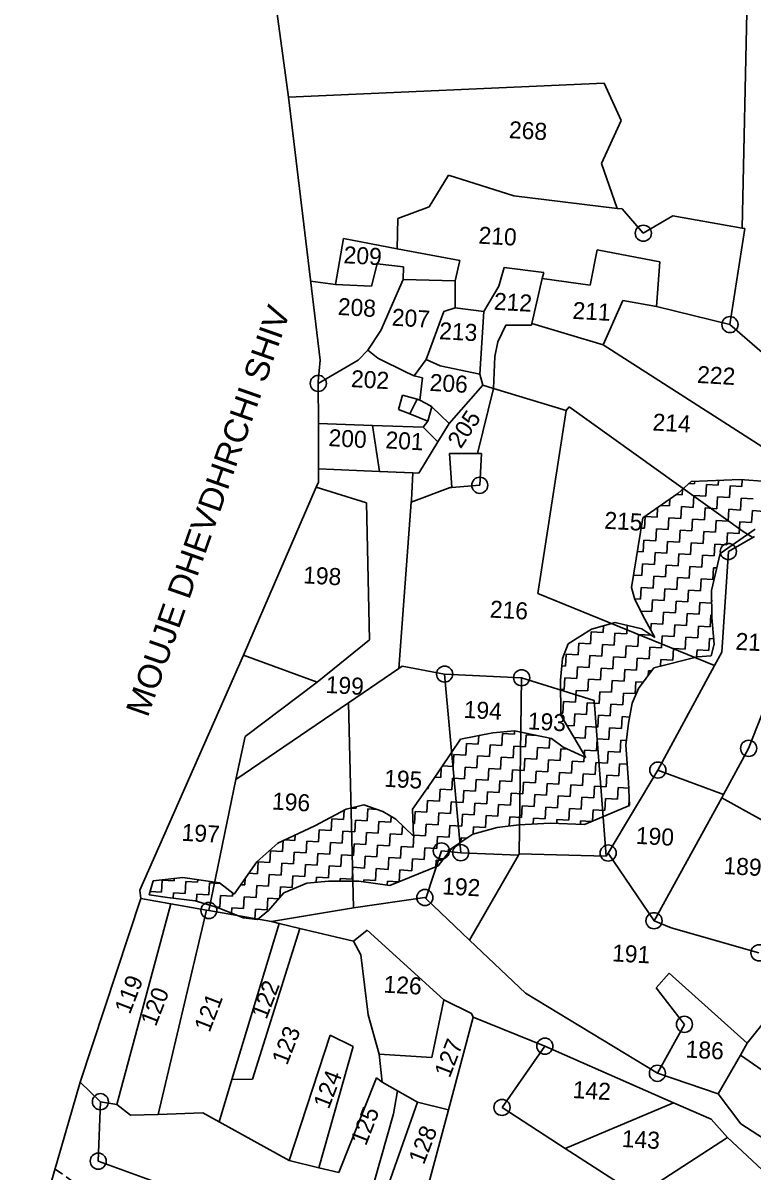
# Model space of a CAD drawing. Header units: metres. Extents: x 291643 to 293224, y 1990052 to 1993088.
# Drawn here: x 291771 to 292182, y 1990580 to 1991226 of the extents above; entities that cross this region are included whole.
import ezdxf
from ezdxf.enums import TextEntityAlignment as Align

# ---------------------------------------------------------------- set-up
doc = ezdxf.new("R2010")
doc.units = ezdxf.units.M
doc.header["$MEASUREMENT"] = 0
doc.linetypes.add('DASHED', pattern=[0.75, 0.5, -0.25])
for name, color, linetype in [('LINE_CARTTRACK', 2, 'DASHED'), ('OFF', 1, 'Continuous'), ('POLY_HATCH', 12, 'Continuous'), ('POLY_PARCEL', 6, 'Continuous'), ('POLY_ROAD', 30, 'Continuous'), ('TEXT_MAPOUT', 7, 'Continuous'), ('TEXT_PARCEL', 7, 'Continuous'), ('V_BOUND_LINE', 7, 'Continuous')]:
    doc.layers.add(name, color=color, linetype=linetype)
doc.styles.get("Standard").update_dxf_attribs({"font": 'arial.ttf'})
doc.styles.add('TEXT_MAP', font='')
doc.styles.get('TEXT_MAP').set_extended_font_data('Kruti Dev 050')

msp = doc.modelspace()

# ---------------------------------------------------------------- linework, layer by layer
for centre in [(292119.86, 1991107.95), (292168.57, 1991056.53), (291937.07, 1991023.45), (292027.88, 1990966.1), (292167.67, 1990928.81), (292008.12, 1990859.84), (292051.43, 1990857.78), (292179.09, 1990818.05), (292128.02, 1990805.83), (292006.28, 1990760.32), (292017.17, 1990759.33), (292100.07, 1990759.13), (291997.01, 1990734.09), (291875.56, 1990726.8), (292125.87, 1990721.04), (292184.89, 1990702.99), (292142.97, 1990662.72), (292064.5, 1990650.45), (292127.77, 1990635.18), (291814.54, 1990619.18), (292040.39, 1990615.96), (291813.32, 1990585.74)]:
    msp.add_circle(centre, 4.53)
at = {"layer": 'LINE_CARTTRACK', "ltscale": 10}
msp.add_line((291860.24, 1990530.32), (291789.08, 1990581.33), dxfattribs=at)
at = {"layer": 'OFF'}
msp.add_line((291946.73, 1991079.06), (291932.74, 1991080.9), dxfattribs=at)
at = {"layer": 'POLY_HATCH'}
for p, q in [((292139.26, 1990961.51), (292146.84, 1990968.28)), ((292146.84, 1990968.28), (292174.35, 1990969.42)), ((292174.35, 1990969.42), (292189.12, 1990968.14)), ((292119.59, 1990947.79), (292139.26, 1990961.51)), ((292113.16, 1990908.67), (292119.59, 1990947.79)), ((292182.74, 1990941.48), (292163.07, 1990927.75)), ((292163.07, 1990927.75), (292158.29, 1990906.89)), ((292115.02, 1990901.82), (292113.16, 1990908.67)), ((292158.29, 1990906.89), (292158.33, 1990891.6)), ((292120.69, 1990890.7), (292115.02, 1990901.82)), ((292090.69, 1990885.2), (292103.95, 1990888.95)), ((292103.95, 1990888.95), (292119.05, 1990885.4)), ((292119.05, 1990885.4), (292126.42, 1990880.49)), ((292126.42, 1990880.49), (292120.69, 1990890.7)), ((292158.33, 1990891.6), (292159.73, 1990876.68)), ((292077.63, 1990876.95), (292090.69, 1990885.2)), ((292074.46, 1990868.59), (292077.63, 1990876.95)), ((292159.73, 1990876.68), (292158.01, 1990870.03)), ((292073.32, 1990856.51), (292074.46, 1990868.59)), ((292150.34, 1990869.57), (292125.69, 1990863.32)), ((292158.01, 1990870.03), (292150.34, 1990869.57)), ((292125.69, 1990863.32), (292117.16, 1990851.75)), ((292073.56, 1990836.71), (292073.32, 1990856.51)), ((292117.16, 1990851.75), (292113.54, 1990843.41)), ((292113.54, 1990843.41), (292111.56, 1990832.28)), ((292087.51, 1990812.99), (292073.56, 1990836.71)), ((292035.2, 1990826.74), (292047.41, 1990827.85)), ((292047.41, 1990827.85), (292068.31, 1990823.52)), ((292111.56, 1990832.28), (292109.96, 1990819.78)), ((292000.79, 1990799.01), (292017.01, 1990823.27)), ((292017.01, 1990823.27), (292035.2, 1990826.74)), ((292068.31, 1990823.52), (292074.79, 1990818.66)), ((292074.79, 1990818.66), (292087.51, 1990812.99)), ((292109.96, 1990819.78), (292111.48, 1990799.01)), ((291990.04, 1990783.88), (292000.79, 1990799.01)), ((292111.48, 1990799.01), (292112.09, 1990785.94)), ((291935.07, 1990774.39), (291952.69, 1990783.74)), ((291952.69, 1990783.74), (291962.74, 1990786.32)), ((291962.74, 1990786.32), (291973.32, 1990782.57)), ((291973.32, 1990782.57), (291980.72, 1990778.11)), ((291990.53, 1990768.56), (291990.04, 1990783.88)), ((292112.09, 1990785.94), (292086.75, 1990775.23)), ((291980.72, 1990778.11), (291990.53, 1990768.56)), ((292067.44, 1990775.87), (292049.84, 1990775.06)), ((292086.75, 1990775.23), (292067.44, 1990775.87)), ((291914.28, 1990764.77), (291935.07, 1990774.39)), ((292023.9, 1990769.79), (292012.21, 1990761.9)), ((292037.61, 1990773.51), (292023.9, 1990769.79)), ((292049.84, 1990775.06), (292037.61, 1990773.51)), ((291902.44, 1990754.2), (291914.28, 1990764.77)), ((292012.21, 1990761.9), (292004.45, 1990752)), ((291889.71, 1990736.03), (291902.44, 1990754.2)), ((292004.45, 1990752), (291977.28, 1990740.94)), ((291842.01, 1990735.54), (291844.25, 1990743.55)), ((291844.25, 1990743.55), (291860.99, 1990745.3)), ((291860.99, 1990745.3), (291881.52, 1990742.34)), ((291942.78, 1990743.34), (291930.57, 1990742.23)), ((291959.87, 1990743.28), (291942.78, 1990743.34)), ((291977.28, 1990740.94), (291959.87, 1990743.28)), ((291881.52, 1990742.34), (291889.71, 1990736.03)), ((291917.66, 1990736.67), (291909, 1990726.81)), ((291930.57, 1990742.23), (291917.66, 1990736.67)), ((291852.28, 1990734.06), (291842.01, 1990735.54)), ((291867.92, 1990732.28), (291852.28, 1990734.06)), ((291880.3, 1990728.43), (291867.92, 1990732.28)), ((291894.82, 1990722.67), (291880.3, 1990728.43)), ((291909, 1990726.81), (291902.87, 1990721.76)), ((291902.87, 1990721.76), (291894.82, 1990722.67))]:
    msp.add_line(p, q, dxfattribs=at)
at = {"layer": 'POLY_HATCH', "linetype": 'Continuous'}
for p, q in [((292141.65, 1990960.72), (292141.82, 1990963.8)), ((292145.59, 1990967.16), (292148.67, 1990966.99)), ((292148.67, 1990966.99), (292148.75, 1990968.36)), ((292154.94, 1990959.97), (292155.32, 1990966.62)), ((292155.32, 1990966.62), (292161.97, 1990966.24)), ((292161.97, 1990966.24), (292162.12, 1990968.92)), ((292168.24, 1990959.22), (292168.61, 1990965.86)), ((292168.61, 1990965.86), (292175.26, 1990965.49)), ((292175.26, 1990965.49), (292175.48, 1990969.33)), ((292134.62, 1990954.45), (292134.85, 1990958.44)), ((292138.38, 1990960.9), (292141.65, 1990960.72)), ((292147.92, 1990953.69), (292148.29, 1990960.34)), ((292148.29, 1990960.34), (292154.94, 1990959.97)), ((292161.22, 1990952.94), (292161.59, 1990959.59)), ((292161.59, 1990959.59), (292168.24, 1990959.22)), ((292174.51, 1990952.19), (292174.89, 1990958.84)), ((292174.89, 1990958.84), (292181.54, 1990958.47)), ((292127.6, 1990948.17), (292127.91, 1990953.59)), ((292129.54, 1990954.73), (292134.62, 1990954.45)), ((292140.9, 1990947.42), (292141.27, 1990954.07)), ((292141.27, 1990954.07), (292147.92, 1990953.69)), ((292154.19, 1990946.67), (292154.57, 1990953.32)), ((292154.57, 1990953.32), (292161.22, 1990952.94)), ((292167.49, 1990945.92), (292167.86, 1990952.57)), ((292167.86, 1990952.57), (292174.51, 1990952.19)), ((292180.78, 1990945.17), (292181.16, 1990951.82)), ((292181.16, 1990951.82), (292187.81, 1990951.44)), ((292120.58, 1990941.9), (292120.95, 1990948.55)), ((292120.95, 1990948.55), (292127.6, 1990948.17)), ((292133.87, 1990941.15), (292134.25, 1990947.8)), ((292134.25, 1990947.8), (292140.9, 1990947.42)), ((292147.17, 1990940.4), (292147.54, 1990947.05)), ((292147.54, 1990947.05), (292154.19, 1990946.67)), ((292160.46, 1990939.65), (292160.84, 1990946.3)), ((292160.84, 1990946.3), (292167.49, 1990945.92)), ((292173.76, 1990938.9), (292174.14, 1990945.54)), ((292174.14, 1990945.54), (292180.78, 1990945.17)), ((292118.64, 1990942.01), (292120.58, 1990941.9)), ((292126.85, 1990934.88), (292127.22, 1990941.52)), ((292127.22, 1990941.52), (292133.87, 1990941.15)), ((292140.14, 1990934.13), (292140.52, 1990940.77)), ((292140.52, 1990940.77), (292147.17, 1990940.4)), ((292153.44, 1990933.37), (292153.82, 1990940.02)), ((292153.82, 1990940.02), (292160.46, 1990939.65)), ((292166.74, 1990932.62), (292167.11, 1990939.27)), ((292167.11, 1990939.27), (292173.76, 1990938.9)), ((292119.82, 1990928.6), (292120.2, 1990935.25)), ((292120.2, 1990935.25), (292126.85, 1990934.88)), ((292133.12, 1990927.85), (292133.5, 1990934.5)), ((292133.5, 1990934.5), (292140.14, 1990934.13)), ((292146.42, 1990927.1), (292146.79, 1990933.75)), ((292146.79, 1990933.75), (292153.44, 1990933.37)), ((292159.71, 1990926.35), (292160.09, 1990933)), ((292160.09, 1990933), (292166.74, 1990932.62)), ((292116.47, 1990928.79), (292119.82, 1990928.6)), ((292126.1, 1990921.58), (292126.47, 1990928.23)), ((292126.47, 1990928.23), (292133.12, 1990927.85)), ((292139.39, 1990920.83), (292139.77, 1990927.48)), ((292139.77, 1990927.48), (292146.42, 1990927.1)), ((292152.69, 1990920.08), (292153.07, 1990926.73)), ((292153.07, 1990926.73), (292159.71, 1990926.35)), ((292119.07, 1990915.31), (292119.45, 1990921.96)), ((292119.45, 1990921.96), (292126.1, 1990921.58)), ((292132.37, 1990914.56), (292132.75, 1990921.2)), ((292132.75, 1990921.2), (292139.39, 1990920.83)), ((292145.67, 1990913.81), (292146.04, 1990920.45)), ((292146.04, 1990920.45), (292152.69, 1990920.08)), ((292158.96, 1990913.05), (292159.34, 1990919.7)), ((292159.34, 1990919.7), (292161.2, 1990919.6)), ((292114.3, 1990915.58), (292119.07, 1990915.31)), ((292125.35, 1990908.28), (292125.72, 1990914.93)), ((292125.72, 1990914.93), (292132.37, 1990914.56)), ((292138.64, 1990907.53), (292139.02, 1990914.18)), ((292139.02, 1990914.18), (292145.67, 1990913.81)), ((292151.94, 1990906.78), (292152.31, 1990913.43)), ((292152.31, 1990913.43), (292158.96, 1990913.05)), ((292118.32, 1990902.01), (292118.7, 1990908.66)), ((292118.7, 1990908.66), (292125.35, 1990908.28)), ((292131.62, 1990901.26), (292131.99, 1990907.91)), ((292131.99, 1990907.91), (292138.64, 1990907.53)), ((292144.92, 1990900.51), (292145.29, 1990907.16)), ((292145.29, 1990907.16), (292151.94, 1990906.78)), ((292114.92, 1990902.2), (292118.32, 1990902.01)), ((292124.6, 1990894.99), (292124.97, 1990901.64)), ((292124.97, 1990901.64), (292131.62, 1990901.26)), ((292137.89, 1990894.24), (292138.27, 1990900.88)), ((292138.27, 1990900.88), (292144.92, 1990900.51)), ((292151.19, 1990893.49), (292151.56, 1990900.13)), ((292151.56, 1990900.13), (292158.21, 1990899.76)), ((292158.21, 1990899.76), (292158.3, 1990901.4)), ((292118.33, 1990895.34), (292124.6, 1990894.99)), ((292130.87, 1990887.96), (292131.24, 1990894.61)), ((292131.24, 1990894.61), (292137.89, 1990894.24)), ((292144.16, 1990887.21), (292144.54, 1990893.86)), ((292144.54, 1990893.86), (292151.19, 1990893.49)), ((292157.46, 1990886.46), (292157.84, 1990893.11)), ((292157.84, 1990893.11), (292158.32, 1990893.08)), ((292097.25, 1990883.19), (292097.47, 1990887.12)), ((292110.55, 1990882.44), (292110.82, 1990887.34)), ((292124.02, 1990884.77), (292124.22, 1990888.34)), ((292124.22, 1990888.34), (292130.87, 1990887.96)), ((292137.14, 1990880.94), (292137.52, 1990887.59)), ((292137.52, 1990887.59), (292144.16, 1990887.21)), ((292150.44, 1990880.19), (292150.81, 1990886.84)), ((292150.81, 1990886.84), (292157.46, 1990886.46)), ((292090.23, 1990876.92), (292090.6, 1990883.57)), ((292090.6, 1990883.57), (292097.25, 1990883.19)), ((292103.53, 1990876.17), (292103.9, 1990882.82)), ((292103.9, 1990882.82), (292110.55, 1990882.44)), ((292116.82, 1990875.42), (292117.2, 1990882.07)), ((292117.2, 1990882.07), (292123.84, 1990881.69)), ((292123.84, 1990881.69), (292123.87, 1990882.18)), ((292130.12, 1990874.67), (292130.49, 1990881.32)), ((292130.49, 1990881.32), (292137.14, 1990880.94)), ((292143.41, 1990873.92), (292143.79, 1990880.56)), ((292143.79, 1990880.56), (292150.44, 1990880.19)), ((292156.71, 1990873.17), (292157.09, 1990879.81)), ((292157.09, 1990879.81), (292159.45, 1990879.68)), ((292083.21, 1990870.65), (292083.58, 1990877.3)), ((292083.58, 1990877.3), (292090.23, 1990876.92)), ((292096.5, 1990869.9), (292096.88, 1990876.54)), ((292096.88, 1990876.54), (292103.53, 1990876.17)), ((292109.8, 1990869.15), (292110.17, 1990875.79)), ((292110.17, 1990875.79), (292116.82, 1990875.42)), ((292123.09, 1990868.39), (292123.47, 1990875.04)), ((292123.47, 1990875.04), (292130.12, 1990874.67)), ((292136.39, 1990867.64), (292136.77, 1990874.29)), ((292136.77, 1990874.29), (292143.41, 1990873.92)), ((292149.83, 1990869.44), (292150.06, 1990873.54)), ((292150.06, 1990873.54), (292156.71, 1990873.17)), ((292076.18, 1990864.37), (292076.56, 1990871.02)), ((292076.56, 1990871.02), (292083.21, 1990870.65)), ((292089.48, 1990863.62), (292089.85, 1990870.27)), ((292089.85, 1990870.27), (292096.5, 1990869.9)), ((292102.77, 1990862.87), (292103.15, 1990869.52)), ((292103.15, 1990869.52), (292109.8, 1990869.15)), ((292116.07, 1990862.12), (292116.45, 1990868.77)), ((292116.45, 1990868.77), (292123.09, 1990868.39)), ((292129.53, 1990864.29), (292129.74, 1990868.02)), ((292129.74, 1990868.02), (292136.39, 1990867.64)), ((292074.07, 1990864.49), (292076.18, 1990864.37)), ((292082.45, 1990857.35), (292082.83, 1990864)), ((292082.83, 1990864), (292089.48, 1990863.62)), ((292095.75, 1990856.6), (292096.13, 1990863.25)), ((292096.13, 1990863.25), (292102.77, 1990862.87)), ((292109.05, 1990855.85), (292109.42, 1990862.5)), ((292109.42, 1990862.5), (292116.07, 1990862.12)), ((292122.57, 1990859.08), (292122.72, 1990861.75)), ((292122.72, 1990861.75), (292124.46, 1990861.65)), ((292075.43, 1990851.08), (292075.81, 1990857.73)), ((292075.81, 1990857.73), (292082.45, 1990857.35)), ((292088.73, 1990850.33), (292089.1, 1990856.98)), ((292089.1, 1990856.98), (292095.75, 1990856.6)), ((292102.02, 1990849.58), (292102.4, 1990856.22)), ((292102.4, 1990856.22), (292109.05, 1990855.85)), ((292115.32, 1990848.83), (292115.7, 1990855.47)), ((292115.7, 1990855.47), (292119.74, 1990855.25)), ((292073.39, 1990851.19), (292075.43, 1990851.08)), ((292081.7, 1990844.05), (292082.08, 1990850.7)), ((292082.08, 1990850.7), (292088.73, 1990850.33)), ((292095, 1990843.3), (292095.38, 1990849.95)), ((292095.38, 1990849.95), (292102.02, 1990849.58)), ((292108.3, 1990842.55), (292108.67, 1990849.2)), ((292108.67, 1990849.2), (292115.32, 1990848.83)), ((292074.68, 1990837.78), (292075.06, 1990844.43)), ((292075.06, 1990844.43), (292081.7, 1990844.05)), ((292087.98, 1990837.03), (292088.35, 1990843.68)), ((292088.35, 1990843.68), (292095, 1990843.3)), ((292101.27, 1990836.28), (292101.65, 1990842.93)), ((292101.65, 1990842.93), (292108.3, 1990842.55)), ((292073.54, 1990837.85), (292074.68, 1990837.78)), ((292080.95, 1990830.76), (292081.33, 1990837.41)), ((292081.33, 1990837.41), (292087.98, 1990837.03)), ((292094.25, 1990830.01), (292094.62, 1990836.66)), ((292094.62, 1990836.66), (292101.27, 1990836.28)), ((292107.55, 1990829.26), (292107.92, 1990835.9)), ((292107.92, 1990835.9), (292112.16, 1990835.67)), ((292047.34, 1990825.99), (292047.44, 1990827.84)), ((292076.93, 1990830.99), (292080.95, 1990830.76)), ((292087.23, 1990823.73), (292087.6, 1990830.38)), ((292087.6, 1990830.38), (292094.25, 1990830.01)), ((292100.52, 1990822.98), (292100.9, 1990829.63)), ((292100.9, 1990829.63), (292107.55, 1990829.26)), ((292019.99, 1990814.19), (292020.37, 1990820.84)), ((292020.37, 1990820.84), (292027.02, 1990820.47)), ((292027.02, 1990820.47), (292027.29, 1990825.23)), ((292040.31, 1990819.71), (292040.69, 1990826.36)), ((292040.69, 1990826.36), (292047.34, 1990825.99)), ((292053.61, 1990818.96), (292053.98, 1990825.61)), ((292053.98, 1990825.61), (292059.79, 1990825.28)), ((292066.91, 1990818.21), (292067.22, 1990823.75)), ((292080.98, 1990824.09), (292087.23, 1990823.73)), ((292093.5, 1990816.71), (292093.87, 1990823.36)), ((292093.87, 1990823.36), (292100.52, 1990822.98)), ((292106.79, 1990815.96), (292107.17, 1990822.61)), ((292107.17, 1990822.61), (292110.3, 1990822.43)), ((292012.97, 1990807.92), (292013.35, 1990814.57)), ((292013.35, 1990814.57), (292019.99, 1990814.19)), ((292033.29, 1990813.44), (292033.66, 1990820.09)), ((292033.66, 1990820.09), (292040.31, 1990819.71)), ((292046.59, 1990812.69), (292046.96, 1990819.34)), ((292046.96, 1990819.34), (292053.61, 1990818.96)), ((292059.88, 1990811.94), (292060.26, 1990818.59)), ((292060.26, 1990818.59), (292066.91, 1990818.21)), ((292073.18, 1990811.19), (292073.55, 1990817.84)), ((292073.55, 1990817.84), (292077.08, 1990817.64)), ((292086.7, 1990814.38), (292086.85, 1990817.09)), ((292086.85, 1990817.09), (292093.5, 1990816.71)), ((292099.77, 1990809.69), (292100.15, 1990816.34)), ((292100.15, 1990816.34), (292106.79, 1990815.96)), ((292006.98, 1990808.26), (292012.97, 1990807.92)), ((292026.27, 1990807.17), (292026.64, 1990813.82)), ((292026.64, 1990813.82), (292033.29, 1990813.44)), ((292039.56, 1990806.42), (292039.94, 1990813.07)), ((292039.94, 1990813.07), (292046.59, 1990812.69)), ((292052.86, 1990805.67), (292053.23, 1990812.32)), ((292053.23, 1990812.32), (292059.88, 1990811.94)), ((292066.15, 1990804.92), (292066.53, 1990811.56)), ((292066.53, 1990811.56), (292073.18, 1990811.19)), ((292079.45, 1990804.17), (292079.83, 1990810.81)), ((292079.83, 1990810.81), (292086.47, 1990810.44)), ((292086.47, 1990810.44), (292086.64, 1990813.38)), ((292092.75, 1990803.41), (292093.12, 1990810.06)), ((292093.12, 1990810.06), (292099.77, 1990809.69)), ((292106.04, 1990802.66), (292106.42, 1990809.31)), ((292106.42, 1990809.31), (292110.74, 1990809.07)), ((292002.68, 1990801.83), (292005.95, 1990801.65)), ((292005.95, 1990801.65), (292006.26, 1990807.18)), ((292019.24, 1990800.9), (292019.62, 1990807.54)), ((292019.62, 1990807.54), (292026.27, 1990807.17)), ((292032.54, 1990800.15), (292032.91, 1990806.79)), ((292032.91, 1990806.79), (292039.56, 1990806.42)), ((292045.83, 1990799.39), (292046.21, 1990806.04)), ((292046.21, 1990806.04), (292052.86, 1990805.67)), ((292059.13, 1990798.64), (292059.51, 1990805.29)), ((292059.51, 1990805.29), (292066.15, 1990804.92)), ((292072.43, 1990797.89), (292072.8, 1990804.54)), ((292072.8, 1990804.54), (292079.45, 1990804.17)), ((292085.72, 1990797.14), (292086.1, 1990803.79)), ((292086.1, 1990803.79), (292092.75, 1990803.41)), ((292099.02, 1990796.39), (292099.4, 1990803.04)), ((292099.4, 1990803.04), (292106.04, 1990802.66)), ((291998.24, 1990795.41), (291998.92, 1990795.37)), ((291998.92, 1990795.37), (291998.98, 1990796.46)), ((292005.2, 1990788.35), (292005.57, 1990795)), ((292005.57, 1990795), (292012.22, 1990794.62)), ((292012.22, 1990794.62), (292012.59, 1990801.27)), ((292012.59, 1990801.27), (292019.24, 1990800.9)), ((292025.52, 1990793.87), (292025.89, 1990800.52)), ((292025.89, 1990800.52), (292032.54, 1990800.15)), ((292038.81, 1990793.12), (292039.19, 1990799.77)), ((292039.19, 1990799.77), (292045.83, 1990799.39)), ((292052.11, 1990792.37), (292052.48, 1990799.02)), ((292052.48, 1990799.02), (292059.13, 1990798.64)), ((292065.4, 1990791.62), (292065.78, 1990798.27)), ((292065.78, 1990798.27), (292072.43, 1990797.89)), ((292078.7, 1990790.87), (292079.08, 1990797.52)), ((292079.08, 1990797.52), (292085.72, 1990797.14)), ((292092, 1990790.12), (292092.37, 1990796.77)), ((292092.37, 1990796.77), (292099.02, 1990796.39)), ((292105.29, 1990789.37), (292105.67, 1990796.02)), ((292105.67, 1990796.02), (292111.64, 1990795.68)), ((291998.17, 1990782.08), (291998.55, 1990788.73)), ((291998.55, 1990788.73), (292005.2, 1990788.35)), ((292018.49, 1990787.6), (292018.87, 1990794.25)), ((292018.87, 1990794.25), (292025.52, 1990793.87)), ((292031.79, 1990786.85), (292032.16, 1990793.5)), ((292032.16, 1990793.5), (292038.81, 1990793.12)), ((292045.08, 1990786.1), (292045.46, 1990792.75)), ((292045.46, 1990792.75), (292052.11, 1990792.37)), ((292058.38, 1990785.35), (292058.76, 1990792)), ((292058.76, 1990792), (292065.4, 1990791.62)), ((292071.68, 1990784.6), (292072.05, 1990791.24)), ((292072.05, 1990791.24), (292078.7, 1990790.87)), ((292084.97, 1990783.85), (292085.35, 1990790.49)), ((292085.35, 1990790.49), (292092, 1990790.12)), ((292098.27, 1990783.09), (292098.64, 1990789.74)), ((292098.64, 1990789.74), (292105.29, 1990789.37)), ((292111.76, 1990785.8), (292111.94, 1990788.99)), ((292111.94, 1990788.99), (292111.95, 1990788.99)), ((291951.26, 1990778.06), (291951.55, 1990783.13)), ((291955.6, 1990784.48), (291958.28, 1990784.33)), ((291958.28, 1990784.33), (291958.33, 1990785.18)), ((291964.56, 1990777.31), (291964.93, 1990783.96)), ((291964.93, 1990783.96), (291970.26, 1990783.65)), ((291991.15, 1990775.81), (291991.52, 1990782.45)), ((291991.52, 1990782.45), (291998.17, 1990782.08)), ((292011.47, 1990781.33), (292011.84, 1990787.98)), ((292011.84, 1990787.98), (292018.49, 1990787.6)), ((292024.76, 1990780.58), (292025.14, 1990787.22)), ((292025.14, 1990787.22), (292031.79, 1990786.85)), ((292038.06, 1990779.83), (292038.44, 1990786.47)), ((292038.44, 1990786.47), (292045.08, 1990786.1)), ((292051.36, 1990779.07), (292051.73, 1990785.72)), ((292051.73, 1990785.72), (292058.38, 1990785.35)), ((292064.65, 1990778.32), (292065.03, 1990784.97)), ((292065.03, 1990784.97), (292071.68, 1990784.6)), ((292077.95, 1990777.57), (292078.32, 1990784.22)), ((292078.32, 1990784.22), (292084.97, 1990783.85)), ((292091.26, 1990777.14), (292091.62, 1990783.47)), ((292091.62, 1990783.47), (292098.27, 1990783.09)), ((291944.24, 1990771.79), (291944.61, 1990778.43)), ((291944.61, 1990778.43), (291951.26, 1990778.06)), ((291957.53, 1990771.03), (291957.91, 1990777.68)), ((291957.91, 1990777.68), (291964.56, 1990777.31)), ((291970.83, 1990770.28), (291971.2, 1990776.93)), ((291971.2, 1990776.93), (291977.85, 1990776.56)), ((291977.85, 1990776.56), (291978.03, 1990779.73)), ((291990.3, 1990775.85), (291991.15, 1990775.81)), ((291997.42, 1990768.78), (291997.8, 1990775.43)), ((291997.8, 1990775.43), (292004.44, 1990775.05)), ((292004.44, 1990775.05), (292004.82, 1990781.7)), ((292004.82, 1990781.7), (292011.47, 1990781.33)), ((292017.74, 1990774.3), (292018.12, 1990780.95)), ((292018.12, 1990780.95), (292024.76, 1990780.58)), ((292031.04, 1990773.55), (292031.41, 1990780.2)), ((292031.41, 1990780.2), (292038.06, 1990779.83)), ((292044.42, 1990774.37), (292044.71, 1990779.45)), ((292044.71, 1990779.45), (292051.36, 1990779.07)), ((292057.82, 1990775.43), (292058.01, 1990778.7)), ((292058.01, 1990778.7), (292064.65, 1990778.32)), ((292071.18, 1990775.75), (292071.3, 1990777.95)), ((292071.3, 1990777.95), (292077.95, 1990777.57)), ((292084.49, 1990775.3), (292084.6, 1990777.2)), ((292084.6, 1990777.2), (292090.6, 1990776.86)), ((291923.92, 1990766.26), (291924.09, 1990769.31)), ((291937.21, 1990765.51), (291937.59, 1990772.16)), ((291937.59, 1990772.16), (291944.24, 1990771.79)), ((291950.51, 1990764.76), (291950.88, 1990771.41)), ((291950.88, 1990771.41), (291957.53, 1990771.03)), ((291963.8, 1990764.01), (291964.18, 1990770.66)), ((291964.18, 1990770.66), (291970.83, 1990770.28)), ((291977.1, 1990763.26), (291977.48, 1990769.91)), ((291977.48, 1990769.91), (291984.12, 1990769.53)), ((291984.12, 1990769.53), (291984.41, 1990774.52)), ((291990.4, 1990762.51), (291990.77, 1990769.16)), ((291990.77, 1990769.16), (291997.42, 1990768.78)), ((292010.72, 1990768.03), (292011.09, 1990774.68)), ((292011.09, 1990774.68), (292017.74, 1990774.3)), ((292024.16, 1990769.85), (292024.39, 1990773.93)), ((292024.39, 1990773.93), (292031.04, 1990773.55)), ((291916.89, 1990759.99), (291917.24, 1990766.14)), ((291918.2, 1990766.59), (291923.92, 1990766.26)), ((291930.19, 1990759.24), (291930.56, 1990765.89)), ((291930.56, 1990765.89), (291937.21, 1990765.51)), ((291943.48, 1990758.49), (291943.86, 1990765.14)), ((291943.86, 1990765.14), (291950.51, 1990764.76)), ((291956.78, 1990757.74), (291957.16, 1990764.39)), ((291957.16, 1990764.39), (291963.8, 1990764.01)), ((291970.08, 1990756.99), (291970.45, 1990763.64)), ((291970.45, 1990763.64), (291977.1, 1990763.26)), ((291983.37, 1990756.24), (291983.75, 1990762.88)), ((291983.75, 1990762.88), (291990.4, 1990762.51)), ((292003.69, 1990761.76), (292004.07, 1990768.41)), ((292004.07, 1990768.41), (292010.72, 1990768.03)), ((292017.23, 1990765.29), (292017.37, 1990767.66)), ((292017.37, 1990767.66), (292020.48, 1990767.48)), ((291909.87, 1990753.72), (291910.24, 1990760.37)), ((291910.24, 1990760.37), (291916.89, 1990759.99)), ((291923.17, 1990752.97), (291923.54, 1990759.61)), ((291923.54, 1990759.61), (291930.19, 1990759.24)), ((291936.46, 1990752.22), (291936.84, 1990758.86)), ((291936.84, 1990758.86), (291943.48, 1990758.49)), ((291949.76, 1990751.47), (291950.13, 1990758.11)), ((291950.13, 1990758.11), (291956.78, 1990757.74)), ((291963.05, 1990750.71), (291963.43, 1990757.36)), ((291963.43, 1990757.36), (291970.08, 1990756.99)), ((291976.35, 1990749.96), (291976.73, 1990756.61)), ((291976.73, 1990756.61), (291983.37, 1990756.24)), ((291996.67, 1990755.49), (291997.05, 1990762.13)), ((291997.05, 1990762.13), (292003.69, 1990761.76)), ((292010.23, 1990759.37), (292010.34, 1990761.38)), ((292010.34, 1990761.38), (292011.74, 1990761.3)), ((291902.85, 1990747.44), (291903.22, 1990754.09)), ((291903.22, 1990754.09), (291909.87, 1990753.72)), ((291916.14, 1990746.69), (291916.52, 1990753.34)), ((291916.52, 1990753.34), (291923.17, 1990752.97)), ((291929.44, 1990745.94), (291929.81, 1990752.59)), ((291929.81, 1990752.59), (291936.46, 1990752.22)), ((291942.73, 1990745.19), (291943.11, 1990751.84)), ((291943.11, 1990751.84), (291949.76, 1990751.47)), ((291956.03, 1990744.44), (291956.41, 1990751.09)), ((291956.41, 1990751.09), (291963.05, 1990750.71)), ((291969.33, 1990743.69), (291969.7, 1990750.34)), ((291969.7, 1990750.34), (291976.35, 1990749.96)), ((291982.63, 1990743.12), (291983, 1990749.59)), ((291983, 1990749.59), (291989.65, 1990749.21)), ((291989.65, 1990749.21), (291990.02, 1990755.86)), ((291990.02, 1990755.86), (291996.67, 1990755.49)), ((292003.11, 1990751.45), (292003.32, 1990755.11)), ((292003.32, 1990755.11), (292006.74, 1990754.92)), ((291848.91, 1990737.15), (291849.28, 1990743.8)), ((291849.28, 1990743.8), (291855.93, 1990743.42)), ((291855.93, 1990743.42), (291856.01, 1990744.78)), ((291869.23, 1990742.67), (291869.31, 1990744.1)), ((291895.82, 1990741.17), (291896.04, 1990745.07)), ((291897.9, 1990747.72), (291902.85, 1990747.44)), ((291909.12, 1990740.42), (291909.49, 1990747.07)), ((291909.49, 1990747.07), (291916.14, 1990746.69)), ((291922.41, 1990739.67), (291922.79, 1990746.32)), ((291922.79, 1990746.32), (291929.44, 1990745.94)), ((291935.93, 1990742.72), (291936.09, 1990745.57)), ((291936.09, 1990745.57), (291942.73, 1990745.19)), ((291949.3, 1990743.32), (291949.38, 1990744.82)), ((291949.38, 1990744.82), (291956.03, 1990744.44)), ((291962.61, 1990742.91), (291962.68, 1990744.07)), ((291962.68, 1990744.07), (291969.33, 1990743.69)), ((291975.85, 1990741.14), (291975.97, 1990743.32)), ((291975.97, 1990743.32), (291982.24, 1990742.96)), ((291996.29, 1990748.84), (291996.64, 1990748.82)), ((291996.29, 1990748.68), (291996.29, 1990748.84)), ((291842.56, 1990737.51), (291848.91, 1990737.15)), ((291855.38, 1990733.71), (291855.56, 1990736.78)), ((291855.56, 1990736.78), (291862.21, 1990736.4)), ((291862.21, 1990736.4), (291862.58, 1990743.05)), ((291862.58, 1990743.05), (291869.23, 1990742.67)), ((291875.5, 1990735.65), (291875.88, 1990742.3)), ((291875.88, 1990742.3), (291882.03, 1990741.95)), ((291888.8, 1990734.9), (291888.9, 1990736.66)), ((291893.41, 1990741.31), (291895.82, 1990741.17)), ((291902.09, 1990734.15), (291902.47, 1990740.8)), ((291902.47, 1990740.8), (291909.12, 1990740.42)), ((291915.43, 1990734.13), (291915.77, 1990740.05)), ((291915.77, 1990740.05), (291922.41, 1990739.67)), ((291842.15, 1990735.52), (291842.18, 1990736.16)), ((291868.63, 1990732.06), (291868.85, 1990736.03)), ((291868.85, 1990736.03), (291875.5, 1990735.65)), ((291881.77, 1990728.63), (291882.15, 1990735.27)), ((291882.15, 1990735.27), (291888.8, 1990734.9)), ((291895.07, 1990727.88), (291895.45, 1990734.52)), ((291895.45, 1990734.52), (291902.09, 1990734.15)), ((291908.37, 1990727.13), (291908.74, 1990733.77)), ((291908.74, 1990733.77), (291914.81, 1990733.43)), ((291879.22, 1990728.77), (291881.77, 1990728.63)), ((291888.25, 1990725.28), (291888.42, 1990728.25)), ((291888.42, 1990728.25), (291895.07, 1990727.88)), ((291901.4, 1990721.93), (291901.72, 1990727.5)), ((291901.72, 1990727.5), (291908.37, 1990727.13))]:
    msp.add_line(p, q, dxfattribs=at)
at = {"layer": 'POLY_PARCEL'}
for p, q in [((292178.44, 1991254.37), (292175.48, 1991110.83)), ((291920.23, 1991184.57), (292097.84, 1991192.41)), ((292097.84, 1991192.41), (292107.37, 1991171.43)), ((292107.37, 1991171.43), (292096.27, 1991147.24)), ((292096.27, 1991147.24), (292105.06, 1991121.92)), ((291999.36, 1991122.78), (292010.39, 1991140.59)), ((292010.39, 1991140.59), (292047.03, 1991128.91)), ((292047.03, 1991128.91), (292105.06, 1991121.92)), ((291981.74, 1991116.16), (291999.36, 1991122.78)), ((292105.06, 1991121.92), (292107.98, 1991121.76)), ((292107.98, 1991121.76), (292119.86, 1991107.95)), ((291981.51, 1991099.19), (291981.74, 1991116.16)), ((292119.86, 1991107.95), (292136.48, 1991117.71)), ((292136.48, 1991117.71), (292175.48, 1991110.83)), ((292176.98, 1991110.56), (292168.57, 1991056.53)), ((292175.48, 1991110.83), (292176.98, 1991110.56)), ((291946.73, 1991079.06), (291951.28, 1991104.92)), ((291951.28, 1991104.92), (291981.51, 1991099.19)), ((291981.51, 1991099.19), (292016.61, 1991092.53)), ((292016.61, 1991092.53), (292014.01, 1991081.16)), ((292089.91, 1991078.79), (292093.84, 1991098.61)), ((292093.84, 1991098.61), (292129.14, 1991091.81)), ((291970.14, 1991090.66), (291966.91, 1991078.2)), ((291984.94, 1991088.98), (291970.14, 1991090.66)), ((291984.83, 1991081.97), (291984.94, 1991088.98)), ((292038.54, 1991078.09), (292041.55, 1991088.74)), ((292041.55, 1991088.74), (292063.84, 1991085.88)), ((292063.84, 1991085.88), (292063.04, 1991082.42)), ((292129.14, 1991091.81), (292127.32, 1991066.66)), ((291972.24, 1991053.19), (291984.83, 1991081.97)), ((292014.01, 1991081.16), (291984.83, 1991081.97)), ((292014.01, 1991081.16), (292013.99, 1991065.99)), ((292063.04, 1991082.42), (292057.17, 1991057.11)), ((292063.04, 1991082.42), (292089.91, 1991078.79)), ((291966.91, 1991078.2), (291946.73, 1991079.06)), ((292030.18, 1991063.96), (292038.54, 1991078.09)), ((292108.27, 1991070.14), (292097.23, 1991045.12)), ((292127.32, 1991066.66), (292108.27, 1991070.14)), ((292127.32, 1991066.66), (292168.57, 1991056.53)), ((292007.69, 1991063.82), (291997.73, 1991036.86)), ((292013.99, 1991065.99), (292007.69, 1991063.82)), ((292013.99, 1991065.99), (292030.18, 1991063.96)), ((292030.18, 1991063.96), (292027.9, 1991028.7)), ((292042.52, 1991056.22), (292037.98, 1991046.86)), ((292056.96, 1991056.21), (292042.52, 1991056.22)), ((292057.17, 1991057.11), (292056.96, 1991056.21)), ((292097.23, 1991045.12), (292057.17, 1991057.11)), ((292168.57, 1991056.53), (292247.81, 1990987.41)), ((291964.87, 1991042.09), (291972.24, 1991053.19)), ((291959.5, 1991036.49), (291964.87, 1991042.09)), ((291964.87, 1991042.09), (291970.52, 1991037.56)), ((292037.98, 1991046.86), (292036.31, 1991038.54)), ((292097.23, 1991045.12), (292240.65, 1990953.1)), ((291937.07, 1991023.45), (291959.5, 1991036.49)), ((291970.52, 1991037.56), (291986.93, 1991029.61)), ((291991.03, 1991027.69), (291997.73, 1991036.86)), ((291997.73, 1991036.86), (292005.68, 1991033.32)), ((292036.31, 1991038.54), (292035.57, 1991020.58)), ((291986.93, 1991029.61), (291991.03, 1991027.69)), ((291991.03, 1991027.69), (291995.75, 1991026.58)), ((292005.68, 1991033.32), (292027.9, 1991028.7)), ((292027.9, 1991028.7), (292029.54, 1991022.42)), ((291995.75, 1991026.58), (291994.2, 1991014.03)), ((292010.65, 1991000.94), (292029.54, 1991022.42)), ((292029.54, 1991022.42), (292035.57, 1991020.58)), ((291984.52, 1991016.83), (291982.1, 1991008.82)), ((291992.62, 1991014.49), (291984.52, 1991016.83)), ((292035.57, 1991020.58), (292026.69, 1990984.07)), ((292035.57, 1991020.58), (292076.49, 1991008.12)), ((291982.1, 1991008.82), (291988.53, 1991006.26)), ((291992.62, 1991014.49), (291988.53, 1991006.26)), ((291994.2, 1991014.03), (291992.62, 1991014.49)), ((291994.2, 1991014.03), (292000.2, 1991010.89)), ((291998.59, 1991002.27), (292000.88, 1991010.24)), ((292000.2, 1991010.89), (292000.88, 1991010.24)), ((292000.88, 1991010.24), (292010.65, 1991000.94)), ((292076.49, 1991008.12), (292078.12, 1991010.28)), ((292078.12, 1991010.28), (292176.06, 1990940.11)), ((291988.53, 1991006.26), (291998.59, 1991002.27)), ((291996.14, 1990998.76), (291998.59, 1991002.27)), ((292076.49, 1991008.12), (292060.53, 1990905.29)), ((291937.12, 1991000.94), (291967.54, 1990999.82)), ((291967.54, 1990999.82), (291971.42, 1990973.89)), ((291967.54, 1990999.82), (291996.14, 1990998.76)), ((291996.14, 1990998.76), (292004.29, 1990990.47)), ((292004.29, 1990990.47), (292010.65, 1991000.94)), ((291993.65, 1990972.96), (292004.29, 1990990.47)), ((292026.69, 1990984.07), (292010.84, 1990983.97)), ((292010.84, 1990983.97), (292012.1, 1990964.85)), ((292028.89, 1990984.08), (292026.69, 1990984.07)), ((292027.88, 1990966.1), (292028.89, 1990984.08)), ((291937.16, 1990975.34), (291971.42, 1990973.89)), ((291971.42, 1990973.89), (291990.29, 1990973.1)), ((291990.29, 1990973.1), (291989.42, 1990957.75)), ((291990.29, 1990973.1), (291993.65, 1990972.96)), ((291964.13, 1990956.21), (291935.97, 1990965.11)), ((291989.34, 1990956.62), (292011.26, 1990964.78)), ((292011.26, 1990964.78), (292012.1, 1990964.85)), ((292012.1, 1990964.85), (292027.88, 1990966.1)), ((291989.34, 1990956.62), (291982.3, 1990862.92)), ((291989.42, 1990957.75), (291989.34, 1990956.62)), ((291965.79, 1990879.07), (291964.13, 1990956.21)), ((292176.06, 1990940.11), (292181.4, 1990936.77)), ((292182.44, 1990937.37), (292181.4, 1990936.77)), ((292181.4, 1990936.77), (292167.67, 1990928.81)), ((292167.67, 1990928.81), (292164.1, 1990872.26)), ((292060.53, 1990905.29), (292159.96, 1990864.63)), ((292179.09, 1990818.05), (292207.67, 1990891.23)), ((291936.49, 1990855.21), (291965.79, 1990879.07)), ((291895.04, 1990870.47), (291936.49, 1990855.21)), ((292164.1, 1990872.26), (292159.96, 1990864.63)), ((291954, 1990843.6), (291982.3, 1990862.92)), ((291982.3, 1990862.92), (291984.2, 1990864.21)), ((291984.2, 1990864.21), (292008.12, 1990859.84)), ((292008.12, 1990859.84), (292017.17, 1990759.33)), ((292008.12, 1990859.84), (292051.43, 1990857.78)), ((292159.96, 1990864.63), (292128.02, 1990805.83)), ((291936.49, 1990855.21), (291895.87, 1990824.67)), ((292049.98, 1990758.61), (292051.43, 1990857.78)), ((292051.43, 1990857.78), (292092.24, 1990844.9)), ((291890.73, 1990800.43), (291954, 1990843.6)), ((291954, 1990843.6), (291956.79, 1990728.32)), ((292092.24, 1990844.9), (292099, 1990757.35)), ((291895.87, 1990824.67), (291890.73, 1990800.43)), ((292165, 1990792.05), (292179.09, 1990818.05)), ((292100.07, 1990759.13), (292128.02, 1990805.83)), ((292128.02, 1990805.83), (292165, 1990792.05)), ((291890.73, 1990800.43), (291875.56, 1990726.8)), ((292163.94, 1990790.12), (292125.87, 1990721.04)), ((292165, 1990792.05), (292163.94, 1990790.12)), ((292218.69, 1990759.96), (292163.94, 1990790.12)), ((292006.28, 1990760.32), (291997.57, 1990733.55)), ((292017.17, 1990759.33), (292006.28, 1990760.32)), ((292017.17, 1990759.33), (292049.64, 1990758.02)), ((292049.64, 1990758.02), (292022.18, 1990710.19)), ((292049.98, 1990758.61), (292049.64, 1990758.02)), ((292099, 1990757.35), (292049.98, 1990758.61)), ((292099, 1990757.35), (292100.07, 1990759.13)), ((292125.87, 1990721.04), (292100.07, 1990759.13)), ((291854.07, 1990730.63), (291823.84, 1990617.65)), ((291854.07, 1990730.63), (291837.34, 1990733.61)), ((291874.22, 1990727.04), (291854.07, 1990730.63)), ((291847.01, 1990612.05), (291874.22, 1990727.04)), ((291875.56, 1990726.8), (291874.22, 1990727.04)), ((291910.76, 1990720.53), (291875.56, 1990726.8)), ((291915.1, 1990719.49), (291888.49, 1990631.73)), ((292125.87, 1990721.04), (292135.47, 1990717.11)), ((291900.05, 1990631.96), (291926.72, 1990716.7)), ((292135.47, 1990717.11), (292184.89, 1990702.99)), ((291956.87, 1990709.46), (291960.99, 1990701.89)), ((291960.99, 1990701.89), (291965.12, 1990668.15)), ((292127.13, 1990683.23), (292134.4, 1990691.5)), ((292134.4, 1990691.5), (292178.24, 1990652.04)), ((292142.97, 1990662.72), (292127.13, 1990683.23)), ((292178.24, 1990652.04), (292203.84, 1990684.19)), ((292000.97, 1990644.02), (292007.64, 1990676.44)), ((291965.12, 1990668.15), (291971.25, 1990646.03)), ((292010.27, 1990614.7), (292024.19, 1990666.79)), ((292127.77, 1990635.18), (292142.97, 1990662.72)), ((291943.69, 1990656.63), (291920.61, 1990586.05)), ((291956.73, 1990650.2), (291943.69, 1990656.63)), ((291937.36, 1990582.04), (291956.73, 1990650.2)), ((292040.39, 1990615.96), (292064.5, 1990650.45)), ((292174.47, 1990645.46), (292178.24, 1990652.04)), ((291971.25, 1990646.03), (292000.97, 1990644.02)), ((291971.25, 1990646.03), (291973.04, 1990630.18)), ((292174.47, 1990645.46), (292161.98, 1990623.53)), ((292203.16, 1990625.35), (292174.47, 1990645.46)), ((291814.54, 1990619.18), (291803.22, 1990630.26)), ((291888.49, 1990631.73), (291881.25, 1990607.87)), ((291888.49, 1990631.73), (291900.05, 1990631.96)), ((291969.83, 1990632.71), (291948.66, 1990579.34)), ((291973.04, 1990630.18), (291969.83, 1990632.71)), ((291973.04, 1990630.18), (291981.64, 1990625.33)), ((291981.64, 1990625.33), (291979.41, 1990612.4)), ((291981.64, 1990625.33), (291992.85, 1990619.01)), ((291813.32, 1990585.74), (291814.54, 1990619.18)), ((291814.54, 1990619.18), (291823.84, 1990617.65)), ((291823.84, 1990617.65), (291831.54, 1990611.52)), ((291992.85, 1990619.01), (291976.61, 1990572.66)), ((291992.85, 1990619.01), (292010.27, 1990614.7)), ((291997.68, 1990567.63), (292010.27, 1990614.7)), ((292075.96, 1990592.84), (292040.39, 1990615.96)), ((292075.96, 1990592.84), (292136.79, 1990618.55)), ((291831.54, 1990611.52), (291847.01, 1990612.05)), ((291847.01, 1990612.05), (291872.18, 1990612.91)), ((291872.18, 1990612.91), (291881.25, 1990607.87)), ((291881.25, 1990607.87), (291920.61, 1990586.05)), ((291979.41, 1990612.4), (291968.69, 1990574.56)), ((292117.04, 1990566.4), (292167.2, 1990599.08)), ((292117.04, 1990566.4), (292075.96, 1990592.84)), ((291927.96, 1990544.09), (291813.32, 1990585.74)), ((291920.61, 1990586.05), (291937.36, 1990582.04)), ((291937.36, 1990582.04), (291948.66, 1990579.34))]:
    msp.add_line(p, q, dxfattribs=at)
at = {"layer": 'POLY_ROAD'}
for p, q in [((291956.79, 1990728.32), (291997.01, 1990734.09)), ((291997.01, 1990734.09), (291997.57, 1990733.55)), ((291997.57, 1990733.55), (292022.18, 1990710.19)), ((291910.76, 1990720.53), (291956.79, 1990728.32)), ((291915.1, 1990719.49), (291910.76, 1990720.53)), ((291926.72, 1990716.7), (291915.1, 1990719.49)), ((291956.87, 1990709.46), (291926.72, 1990716.7)), ((291964.6, 1990715.72), (291956.87, 1990709.46)), ((292007.64, 1990676.44), (291964.6, 1990715.72)), ((292022.18, 1990710.19), (292053.64, 1990680.3)), ((292053.64, 1990680.3), (292127.77, 1990635.18)), ((292023.3, 1990668.85), (292007.64, 1990676.44)), ((292024.19, 1990666.79), (292023.3, 1990668.85)), ((292064.5, 1990650.45), (292024.19, 1990666.79)), ((292136.79, 1990618.55), (292064.5, 1990650.45)), ((292127.77, 1990635.18), (292161.98, 1990623.53)), ((292161.98, 1990623.53), (292174.78, 1990606.73)), ((292158.06, 1990609.31), (292136.79, 1990618.55)), ((292167.2, 1990599.08), (292158.06, 1990609.31)), ((292174.78, 1990606.73), (292216.14, 1990579.68)), ((292192.36, 1990575.55), (292167.2, 1990599.08))]:
    msp.add_line(p, q, dxfattribs=at)
at = {"layer": 'V_BOUND_LINE'}
for p, q in [((291920.23, 1991184.57), (291905.41, 1991294.82)), ((291938.11, 1991036.43), (291920.23, 1991184.57)), ((291937.07, 1991024.51), (291938.11, 1991036.43)), ((291937.07, 1991023.45), (291937.07, 1991024.51)), ((291937.12, 1991000.94), (291937.07, 1991023.45)), ((291937.16, 1990975.34), (291937.12, 1991000.94)), ((291937.18, 1990967.91), (291937.16, 1990975.34)), ((291895.04, 1990870.47), (291935.97, 1990965.11)), ((291935.97, 1990965.11), (291937.18, 1990967.91)), ((291836.68, 1990738.27), (291895.04, 1990870.47)), ((291837.34, 1990733.61), (291836.68, 1990738.27)), ((291803.22, 1990630.26), (291837.34, 1990733.61)), ((291771.01, 1990518.78), (291803.22, 1990630.26))]:
    msp.add_line(p, q, dxfattribs=at)

# ---------------------------------------------------------------- texts
at = {"layer": 'TEXT_MAPOUT'}
msp.add_text('MOUJE DHEVDHRCHI SHIV', height=13.3175, rotation=70.64573, dxfattribs=at).set_placement((291841.12, 1990834.98))
at = {"layer": 'TEXT_PARCEL', "style": 'TEXT_MAP'}
for s, rotation, p in [('268', 356.76802, (292054.79, 1991160.92)), ('210', 356.76802, (292037.69, 1991101.53)), ('209', 356.76802, (291961.81, 1991090.51)), ('212', 356.76802, (292046.32, 1991064.33)), ('208', 356.76802, (291958.56, 1991061.39)), ('211', 356.76802, (292090.56, 1991059.2)), ('207', 356.76802, (291988.91, 1991055.37)), ('213', 356.76802, (292015.56, 1991047.77)), ('202', 356.76802, (291965.95, 1991020.8)), ('206', 356.76802, (292010.18, 1991018.67)), ('222', 356.76802, (292160.6, 1991023.13)), ('205', 56.60904, (292023.02, 1990995.16)), ('214', 356.76802, (292135.55, 1990996.38)), ('200', 356.76802, (291953.32, 1990987.6)), ('201', 356.76802, (291985.33, 1990986.32)), ('215', 356.76802, (292108.41, 1990941.1)), ('198', 356.76802, (291939.04, 1990910.35)), ('216', 356.76802, (292044.06, 1990891.09)), ('217', 356.76802, (292182.18, 1990872.98)), ('199', 356.76802, (291951.74, 1990848.67)), ('194', 356.76802, (292029.34, 1990834.67)), ('193', 356.76802, (292065.39, 1990828.19)), ('195', 356.76802, (291984.57, 1990795.9)), ('196', 356.76802, (291921.53, 1990783.08)), ('197', 356.76802, (291870.69, 1990765.47)), ('190', 356.76802, (292126.15, 1990763.75)), ('189', 356.76802, (292175.42, 1990746.77)), ('192', 356.76802, (292017.24, 1990735.31)), ('191', 356.76802, (292112.77, 1990697.61)), ('119', 68.88045, (291834.96, 1990677.9)), ('122', 68.88045, (291911.74, 1990675.02)), ('126', 356.76802, (291984.27, 1990680.01)), ('120', 68.88045, (291849.57, 1990671.07)), ('121', 68.88045, (291879.76, 1990667.72)), ('123', 68.88045, (291923.38, 1990649.26)), ('127', 68.88045, (292014.81, 1990642.09)), ('186', 356.76802, (292154.15, 1990643.49)), ('124', 68.88045, (291946.76, 1990624.45)), ('142', 356.76802, (292090.62, 1990620.67)), ('125', 68.88045, (291967.73, 1990603.9)), ('128', 68.88045, (292000.28, 1990593.29)), ('143', 356.76802, (292118.22, 1990593.14))]:
    msp.add_text(s, height=9.589, rotation=rotation, dxfattribs=at).set_placement(p, align=Align.CENTER)

doc.saveas('drawing.dxf')
